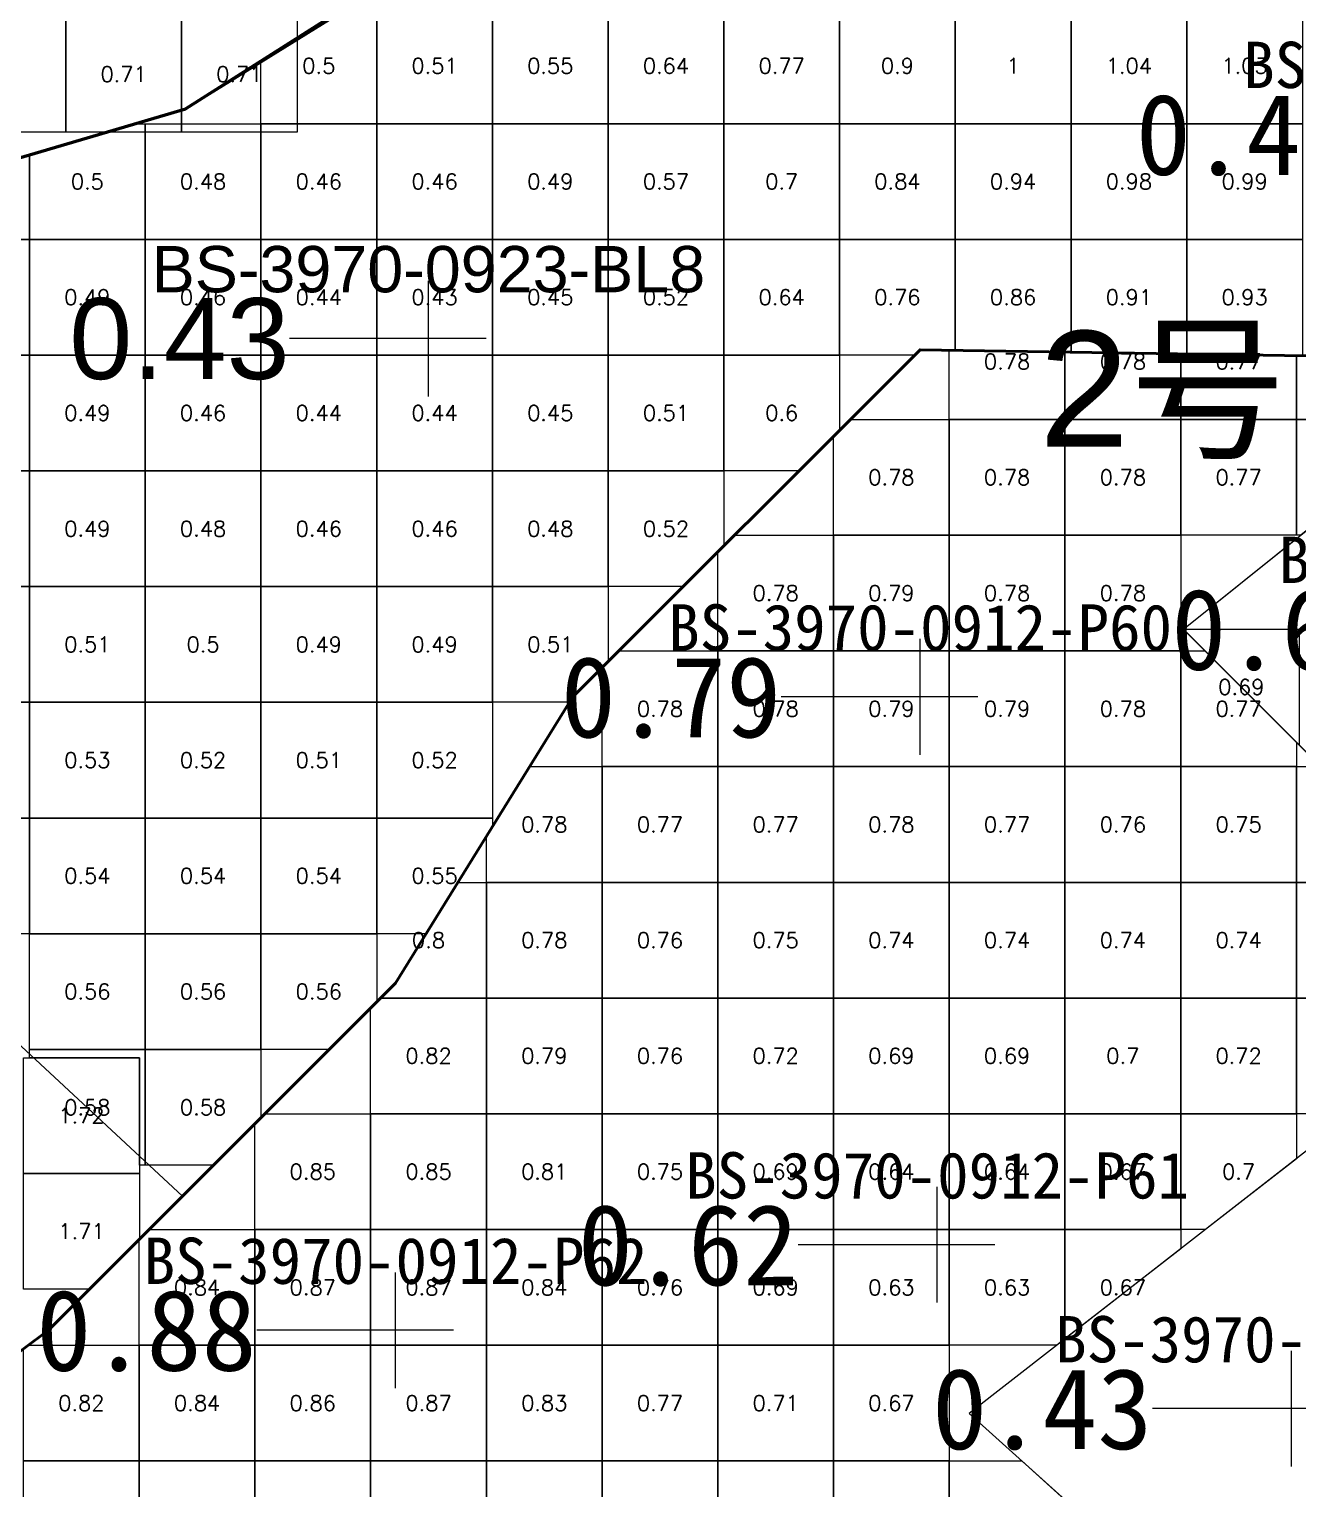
# Model space of a CAD drawing. Header units: inches. Extents: x 469759 to 470079, y 4349683 to 4349873.
# Drawn here: x 469912.99 to 469923.95, y 4349728.72 to 4349741.33 of the extents above; entities that cross this region are included whole.
import ezdxf
from ezdxf.enums import TextEntityAlignment as Align

# ---------------------------------------------------------------- set-up
doc = ezdxf.new("R2010")
doc.units = ezdxf.units.IN
doc.header["$MEASUREMENT"] = 0
for name, color, linetype, lineweight in [('0.500-1.000', 7, 'Continuous', 0), ('孔口文字', 7, 'Continuous', 0), ('点', 7, 'Continuous', 0), ('爆区方格网', 7, 'Continuous', 0), ('线条', 7, 'Continuous', 0), ('钻孔', 7, 'Continuous', 0)]:
    doc.layers.add(name, color=color, linetype=linetype, lineweight=lineweight)
doc.styles.add('3dmine_textStyle_1', font='txt.shx', dxfattribs={"height": 1, "bigfont": 'gbcbig.shx'})
doc.styles.add('3dmine_textStyle_2', font='arial.ttf', dxfattribs={"height": 1})
doc.styles.add('3dmine_textStyle_3', font='SimSun.ttf', dxfattribs={"height": 1})

msp = doc.modelspace()

# ---------------------------------------------------------------- hatches: boundary and pattern name
at = {"layer": '钻孔', "linetype": 'Continuous', "lineweight": 0, "true_color": 0x808080, "extrusion": (0, 1, 0)}
for points in [[(-469917.438, 3960.248), (-469916.438, 3960.248), (-469916.438, 3964.248), (-469917.438, 3964.248)], [(-469924.895, 3960.156), (-469923.895, 3960.156), (-469923.895, 3972.156), (-469924.895, 3972.156)]]:
    msp.add_hatch(color=8, dxfattribs=at).paths.add_polyline_path(points, flags=0)
at = {"layer": '钻孔', "linetype": 'Continuous', "lineweight": 0, "true_color": 0x00ffff, "extrusion": (0, 1, 0)}
for points in [[(-469921.687, 3960.111), (-469920.687, 3960.111), (-469920.687, 3972.111), (-469921.687, 3972.111)], [(-469921.834, 3960.035), (-469920.834, 3960.035), (-469920.834, 3972.035), (-469921.834, 3972.035)], [(-469917.154, 3960.129), (-469916.154, 3960.129), (-469916.154, 3972.129), (-469917.154, 3972.129)]]:
    msp.add_hatch(color=4, dxfattribs=at).paths.add_polyline_path(points, flags=0)

# ---------------------------------------------------------------- linework, layer by layer
at = {"color": 5, "linetype": 'Continuous', "lineweight": 53, "elevation": 3966.246}
msp.add_lwpolyline([(469885.99, 4349718.382), (469904.397, 4349726.417), (469909.397, 4349735.816), (469909.188, 4349739.123), (469914.34, 4349740.643), (469918.257, 4349743.131), (469920.63, 4349744.542), (469923.896, 4349747.734), (469922.899, 4349749.619), (469920.438, 4349749.783), (469917.807, 4349751.337), (469919.44, 4349752.801), (469921.036, 4349753.929), (469923.781, 4349756.345), (469921.953, 4349757.713), (469919.744, 4349758.835), (469918.082, 4349760.773)], dxfattribs=at)
at = {"color": 1, "linetype": 'Continuous', "lineweight": 50, "true_color": 0xff0000, "elevation": 3966.246}
for points in [[(469874.939, 4349716.168), (469879.423, 4349718.362), (469885.99, 4349718.382), (469904.397, 4349726.417), (469909.397, 4349735.816), (469909.188, 4349739.123), (469914.34, 4349740.643), (469920.63, 4349744.542), (469923.896, 4349747.734), (469922.899, 4349749.619), (469922.899, 4349749.619)], [(469922.899, 4349749.619), (469930.619, 4349747.744), (469927.588, 4349745.496), (469927.738, 4349741.214), (469925.874, 4349738.479), (469920.687, 4349738.561), (469917.687, 4349735.561), (469916.154, 4349733.088), (469914.024, 4349730.958), (469913.154, 4349730.088), (469912.939, 4349729.926), (469911.939, 4349729.173), (469911.152, 4349728.58), (469909.939, 4349727.367), (469908.939, 4349726.367), (469908.152, 4349725.58), (469906.003, 4349724.058), (469905.903, 4349723.958), (469904.939, 4349722.994), (469903.939, 4349721.994), (469903.003, 4349721.058), (469902.938, 4349715.24)]]:
    msp.add_lwpolyline(points, dxfattribs=at)
at = {"color": 4, "linetype": 'Continuous', "lineweight": 0, "true_color": 0x00ffff, "elevation": 3966.246}
msp.add_lwpolyline([(469909.397, 4349735.816), (469909.188, 4349739.123), (469914.34, 4349740.643), (469919.755, 4349744), (469920.63, 4349744.542), (469923.896, 4349747.734), (469922.899, 4349749.619), (469930.619, 4349747.744), (469927.588, 4349745.496), (469927.738, 4349741.214), (469925.874, 4349738.479), (469920.687, 4349738.561), (469918.084, 4349735.958), (469917.687, 4349735.561), (469916.154, 4349733.088), (469914.313, 4349731.247), (469909.397, 4349735.816)], dxfattribs=at)
at = {"color": 1, "linetype": 'Continuous', "lineweight": 0, "true_color": 0xff0000, "elevation": 3966.246}
msp.add_lwpolyline([(469885.99, 4349718.382), (469888.312, 4349716.306), (469890.871, 4349713.513), (469896.539, 4349714.503), (469901.17, 4349715.312), (469902.939, 4349715.24), (469903.003, 4349721.058), (469906.003, 4349724.058), (469907.078, 4349724.819), (469908.152, 4349725.58), (469910.234, 4349727.662), (469911.152, 4349728.58), (469912.939, 4349729.926), (469913.154, 4349730.088), (469914.313, 4349731.247), (469909.397, 4349735.816), (469907.602, 4349732.442), (469904.397, 4349726.417), (469887.83, 4349719.185), (469885.99, 4349718.382), (469885.99, 4349718.382)], dxfattribs=at)
at = {"layer": '0.500-1.000', "color": 4, "linetype": 'Continuous', "lineweight": 0, "true_color": 0x00ffff}
for points in [[(469939.684, 4349742.861), (469936.684, 4349739.891), (469934.683, 4349738.179), (469931.996, 4349735.492), (469931.684, 4349735.18), (469925.962, 4349733.145), (469922.962, 4349736.145), (469925.874, 4349738.479), (469926.705, 4349739.699), (469927.738, 4349741.214), (469927.588, 4349745.496), (469930.554, 4349743.449), (469935.352, 4349743.564), (469938.275, 4349745.818), (469939.684, 4349742.861)], [(469902.938, 4349715.24), (469902.991, 4349718.641), (469905.85, 4349718.712), (469907.908, 4349719.21), (469911.776, 4349720.145), (469912.026, 4349720.376), (469913.975, 4349722.189), (469912.874, 4349723.155), (469911.818, 4349724.082), (469905.264, 4349722.716), (469904.503, 4349722.558), (469904.876, 4349722.931), (469906.003, 4349724.058), (469908.152, 4349725.58), (469911.152, 4349728.58), (469912.241, 4349729.4), (469913.154, 4349730.088), (469916.154, 4349733.088), (469916.815, 4349734.154), (469917.687, 4349735.561), (469920.687, 4349738.561), (469925.874, 4349738.479)], [(469925.874, 4349738.479), (469922.963, 4349736.144), (469925.761, 4349733.349), (469925.965, 4349733.146), (469921.112, 4349729.369), (469922.115, 4349728.463), (469923.665, 4349727.062), (469923.534, 4349724.793), (469920.583, 4349723.287), (469919.533, 4349722.521), (469918.022, 4349721.419), (469920.703, 4349719.16), (469924.829, 4349717.94), (469928.233, 4349716.028), (469927.204, 4349715.975), (469921.027, 4349715.653), (469915.764, 4349714.957)]]:
    msp.add_lwpolyline(points, dxfattribs=at)
at = {"layer": '点', "color": 138, "linetype": 'Continuous', "lineweight": 0, "true_color": 0x004c4c}
for points, elevation in [([(469916.438, 4349738.157), (469916.438, 4349739.157)], 3964.248), ([(469916.938, 4349738.657), (469915.938, 4349738.657)], 3964.248), ([(469920.687, 4349735.061), (469920.687, 4349736.061)], 3972.111), ([(469921.187, 4349735.561), (469920.187, 4349735.561)], 3972.111), ([(469920.834, 4349730.326), (469920.834, 4349731.326)], 3972.035), ([(469921.334, 4349730.826), (469920.334, 4349730.826)], 3972.035), ([(469916.154, 4349729.588), (469916.154, 4349730.588)], 3972.129), ([(469916.654, 4349730.088), (469915.654, 4349730.088)], 3972.129), ([(469923.895, 4349728.91), (469923.895, 4349729.91)], 3972.156), ([(469924.395, 4349729.41), (469923.395, 4349729.41)], 3972.156)]:
    msp.add_lwpolyline(points, dxfattribs=dict(at, elevation=elevation))
at = {"layer": '爆区方格网', "color": 4, "linetype": 'Continuous', "lineweight": 0, "true_color": 0x00ffff}
for points, elevation in [([(469913.304, 4349740.442), (469912.304, 4349740.442), (469912.304, 4349741.442), (469913.304, 4349741.442), (469913.304, 4349740.442)], 3972.193), ([(469914.304, 4349740.442), (469913.304, 4349740.442), (469913.304, 4349741.442), (469914.304, 4349741.442), (469914.304, 4349740.442)], 3972.193), ([(469915.304, 4349741.255), (469914.34, 4349740.643), (469915.304, 4349741.24), (469915.304, 4349740.442), (469914.304, 4349740.442), (469914.304, 4349741.442), (469915.304, 4349741.442), (469915.304, 4349741.255)], 3972.193), ([(469915.991, 4349740.514), (469914.991, 4349740.514), (469914.991, 4349741.046), (469915.745, 4349741.514), (469915.991, 4349741.514), (469915.991, 4349740.514)], 3964.157), ([(469916.991, 4349740.514), (469915.991, 4349740.514), (469915.991, 4349741.514), (469916.991, 4349741.514), (469916.991, 4349740.514)], 3964.157), ([(469917.991, 4349740.514), (469916.991, 4349740.514), (469916.991, 4349741.514), (469917.991, 4349741.514), (469917.991, 4349740.514)], 3964.157), ([(469918.991, 4349740.514), (469917.991, 4349740.514), (469917.991, 4349741.514), (469918.991, 4349741.514), (469918.991, 4349740.514)], 3964.157), ([(469919.991, 4349740.514), (469918.991, 4349740.514), (469918.991, 4349741.514), (469919.991, 4349741.514), (469919.991, 4349740.514)], 3964.157), ([(469920.991, 4349740.514), (469919.991, 4349740.514), (469919.991, 4349741.514), (469920.991, 4349741.514), (469920.991, 4349740.514)], 3964.157), ([(469921.991, 4349740.514), (469920.991, 4349740.514), (469920.991, 4349741.514), (469921.991, 4349741.514), (469921.991, 4349740.514)], 3964.157), ([(469922.991, 4349740.514), (469921.991, 4349740.514), (469921.991, 4349741.514), (469922.991, 4349741.514), (469922.991, 4349740.514)], 3964.157), ([(469923.991, 4349740.514), (469922.991, 4349740.514), (469922.991, 4349741.514), (469923.991, 4349741.514), (469923.991, 4349740.514)], 3964.157), ([(469913.991, 4349739.514), (469912.991, 4349739.514), (469912.991, 4349740.245), (469913.903, 4349740.514), (469913.991, 4349740.514), (469913.991, 4349739.514)], 3964.157), ([(469914.991, 4349739.514), (469913.991, 4349739.514), (469913.991, 4349740.514), (469914.991, 4349740.514), (469914.991, 4349739.514)], 3964.157), ([(469915.991, 4349739.514), (469914.991, 4349739.514), (469914.991, 4349740.514), (469915.991, 4349740.514), (469915.991, 4349739.514)], 3964.157), ([(469916.991, 4349739.514), (469915.991, 4349739.514), (469915.991, 4349740.514), (469916.991, 4349740.514), (469916.991, 4349739.514)], 3964.157), ([(469917.991, 4349739.514), (469916.991, 4349739.514), (469916.991, 4349740.514), (469917.991, 4349740.514), (469917.991, 4349739.514)], 3964.157), ([(469918.991, 4349739.514), (469917.991, 4349739.514), (469917.991, 4349740.514), (469918.991, 4349740.514), (469918.991, 4349739.514)], 3964.157), ([(469919.991, 4349739.514), (469918.991, 4349739.514), (469918.991, 4349740.514), (469919.991, 4349740.514), (469919.991, 4349739.514)], 3964.157), ([(469920.991, 4349739.514), (469919.991, 4349739.514), (469919.991, 4349740.514), (469920.991, 4349740.514), (469920.991, 4349739.514)], 3964.157), ([(469921.991, 4349739.514), (469920.991, 4349739.514), (469920.991, 4349740.514), (469921.991, 4349740.514), (469921.991, 4349739.514)], 3964.157), ([(469922.991, 4349739.514), (469921.991, 4349739.514), (469921.991, 4349740.514), (469922.991, 4349740.514), (469922.991, 4349739.514)], 3964.157), ([(469923.991, 4349739.514), (469922.991, 4349739.514), (469922.991, 4349740.514), (469923.991, 4349740.514), (469923.991, 4349739.514)], 3964.157), ([(469912.991, 4349739.514), (469911.991, 4349739.514), (469911.991, 4349739.95), (469912.991, 4349740.245), (469912.991, 4349739.514)], 3964.157), ([(469912.991, 4349738.514), (469911.991, 4349738.514), (469911.991, 4349739.514), (469912.991, 4349739.514), (469912.991, 4349738.514)], 3964.157), ([(469913.991, 4349738.514), (469912.991, 4349738.514), (469912.991, 4349739.514), (469913.991, 4349739.514), (469913.991, 4349738.514)], 3964.157), ([(469914.991, 4349738.514), (469913.991, 4349738.514), (469913.991, 4349739.514), (469914.991, 4349739.514), (469914.991, 4349738.514)], 3964.157), ([(469915.991, 4349738.514), (469914.991, 4349738.514), (469914.991, 4349739.514), (469915.991, 4349739.514), (469915.991, 4349738.514)], 3964.157), ([(469916.991, 4349738.514), (469915.991, 4349738.514), (469915.991, 4349739.514), (469916.991, 4349739.514), (469916.991, 4349738.514)], 3964.157), ([(469917.991, 4349738.514), (469916.991, 4349738.514), (469916.991, 4349739.514), (469917.991, 4349739.514), (469917.991, 4349738.514)], 3964.157), ([(469918.991, 4349738.514), (469917.991, 4349738.514), (469917.991, 4349739.514), (469918.991, 4349739.514), (469918.991, 4349738.514)], 3964.157), ([(469919.991, 4349738.514), (469918.991, 4349738.514), (469918.991, 4349739.514), (469919.991, 4349739.514), (469919.991, 4349738.514)], 3964.157), ([(469920.991, 4349738.556), (469920.687, 4349738.561), (469920.64, 4349738.514), (469919.991, 4349738.514), (469919.991, 4349739.514), (469920.991, 4349739.514), (469920.991, 4349738.556)], 3964.157), ([(469921.991, 4349738.54), (469920.991, 4349738.556), (469920.991, 4349739.514), (469921.991, 4349739.514), (469921.991, 4349738.54)], 3964.157), ([(469922.991, 4349738.525), (469921.991, 4349738.54), (469921.991, 4349739.514), (469922.991, 4349739.514), (469922.991, 4349738.525)], 3964.157), ([(469923.991, 4349738.514), (469923.684, 4349738.514), (469922.991, 4349738.525), (469922.991, 4349739.514), (469923.991, 4349739.514), (469923.991, 4349738.514)], 3964.157), ([(469912.991, 4349737.514), (469911.991, 4349737.514), (469911.991, 4349738.514), (469912.991, 4349738.514), (469912.991, 4349737.514)], 3964.157), ([(469913.991, 4349737.514), (469912.991, 4349737.514), (469912.991, 4349738.514), (469913.991, 4349738.514), (469913.991, 4349737.514)], 3964.157), ([(469914.991, 4349737.514), (469913.991, 4349737.514), (469913.991, 4349738.514), (469914.991, 4349738.514), (469914.991, 4349737.514)], 3964.157), ([(469915.991, 4349737.514), (469914.991, 4349737.514), (469914.991, 4349738.514), (469915.991, 4349738.514), (469915.991, 4349737.514)], 3964.157), ([(469916.991, 4349737.514), (469915.991, 4349737.514), (469915.991, 4349738.514), (469916.991, 4349738.514), (469916.991, 4349737.514)], 3964.157), ([(469917.991, 4349737.514), (469916.991, 4349737.514), (469916.991, 4349738.514), (469917.991, 4349738.514), (469917.991, 4349737.514)], 3964.157), ([(469918.991, 4349737.514), (469917.991, 4349737.514), (469917.991, 4349738.514), (469918.991, 4349738.514), (469918.991, 4349737.514)], 3964.157), ([(469919.991, 4349737.865), (469919.64, 4349737.514), (469918.991, 4349737.514), (469918.991, 4349738.514), (469919.991, 4349738.514), (469919.991, 4349737.865)], 3964.157), ([(469921.939, 4349738.541), (469921.939, 4349737.958), (469920.939, 4349737.958), (469920.939, 4349738.557), (469921.939, 4349738.541)], 3972.002), ([(469922.939, 4349738.525), (469922.939, 4349737.958), (469921.939, 4349737.958), (469921.939, 4349738.541), (469922.939, 4349738.525)], 3972.002), ([(469923.939, 4349738.51), (469923.939, 4349737.958), (469922.939, 4349737.958), (469922.939, 4349738.525), (469923.939, 4349738.51)], 3972.002), ([(469924.939, 4349738.494), (469924.939, 4349737.958), (469923.939, 4349737.958), (469923.939, 4349738.51), (469924.939, 4349738.494)], 3972.002), ([(469920.939, 4349736.958), (469919.939, 4349736.958), (469919.939, 4349737.812), (469920.084, 4349737.958), (469920.939, 4349737.958), (469920.939, 4349736.958)], 3972.002), ([(469921.939, 4349736.958), (469920.939, 4349736.958), (469920.939, 4349737.958), (469921.939, 4349737.958), (469921.939, 4349736.958)], 3972.002), ([(469922.939, 4349736.958), (469921.939, 4349736.958), (469921.939, 4349737.958), (469922.939, 4349737.958), (469922.939, 4349736.958)], 3972.002), ([(469923.939, 4349736.958), (469922.939, 4349736.958), (469922.939, 4349737.958), (469923.939, 4349737.958), (469923.939, 4349736.958)], 3972.002), ([(469924.939, 4349737.729), (469923.978, 4349736.958), (469923.939, 4349736.958), (469923.939, 4349737.958), (469924.939, 4349737.958), (469924.939, 4349737.729)], 3972.002), ([(469912.991, 4349736.514), (469911.991, 4349736.514), (469911.991, 4349737.514), (469912.991, 4349737.514), (469912.991, 4349736.514)], 3964.157), ([(469913.991, 4349736.514), (469912.991, 4349736.514), (469912.991, 4349737.514), (469913.991, 4349737.514), (469913.991, 4349736.514)], 3964.157), ([(469914.991, 4349736.514), (469913.991, 4349736.514), (469913.991, 4349737.514), (469914.991, 4349737.514), (469914.991, 4349736.514)], 3964.157), ([(469915.991, 4349736.514), (469914.991, 4349736.514), (469914.991, 4349737.514), (469915.991, 4349737.514), (469915.991, 4349736.514)], 3964.157), ([(469916.991, 4349736.514), (469915.991, 4349736.514), (469915.991, 4349737.514), (469916.991, 4349737.514), (469916.991, 4349736.514)], 3964.157), ([(469917.991, 4349736.514), (469916.991, 4349736.514), (469916.991, 4349737.514), (469917.991, 4349737.514), (469917.991, 4349736.514)], 3964.157), ([(469918.991, 4349736.865), (469918.64, 4349736.514), (469917.991, 4349736.514), (469917.991, 4349737.514), (469918.991, 4349737.514), (469918.991, 4349736.865)], 3964.157), ([(469919.939, 4349735.958), (469918.939, 4349735.958), (469918.939, 4349736.812), (469919.084, 4349736.958), (469919.939, 4349736.958), (469919.939, 4349735.958)], 3972.002), ([(469920.939, 4349735.958), (469919.939, 4349735.958), (469919.939, 4349736.958), (469920.939, 4349736.958), (469920.939, 4349735.958)], 3972.002), ([(469921.939, 4349735.958), (469920.939, 4349735.958), (469920.939, 4349736.958), (469921.939, 4349736.958), (469921.939, 4349735.958)], 3972.002), ([(469922.939, 4349735.958), (469921.939, 4349735.958), (469921.939, 4349736.958), (469922.939, 4349736.958), (469922.939, 4349735.958)], 3972.002), ([(469912.991, 4349735.514), (469911.991, 4349735.514), (469911.991, 4349736.514), (469912.991, 4349736.514), (469912.991, 4349735.514)], 3964.157), ([(469913.991, 4349735.514), (469912.991, 4349735.514), (469912.991, 4349736.514), (469913.991, 4349736.514), (469913.991, 4349735.514)], 3964.157), ([(469914.991, 4349735.514), (469913.991, 4349735.514), (469913.991, 4349736.514), (469914.991, 4349736.514), (469914.991, 4349735.514)], 3964.157), ([(469915.991, 4349735.514), (469914.991, 4349735.514), (469914.991, 4349736.514), (469915.991, 4349736.514), (469915.991, 4349735.514)], 3964.157), ([(469916.991, 4349735.514), (469915.991, 4349735.514), (469915.991, 4349736.514), (469916.991, 4349736.514), (469916.991, 4349735.514)], 3964.157), ([(469917.991, 4349735.865), (469917.687, 4349735.561), (469917.658, 4349735.514), (469916.991, 4349735.514), (469916.991, 4349736.514), (469917.991, 4349736.514), (469917.991, 4349735.865)], 3964.157), ([(469923.963, 4349735.146), (469923.961, 4349735.146), (469922.963, 4349736.144), (469922.963, 4349736.145), (469922.963, 4349736.146), (469923.963, 4349736.146), (469923.963, 4349735.146)], 3971.754), ([(469918.939, 4349734.958), (469917.939, 4349734.958), (469917.939, 4349735.812), (469918.084, 4349735.958), (469918.939, 4349735.958), (469918.939, 4349734.958)], 3972.002), ([(469919.939, 4349734.958), (469918.939, 4349734.958), (469918.939, 4349735.958), (469919.939, 4349735.958), (469919.939, 4349734.958)], 3972.002), ([(469920.939, 4349734.958), (469919.939, 4349734.958), (469919.939, 4349735.958), (469920.939, 4349735.958), (469920.939, 4349734.958)], 3972.002), ([(469921.939, 4349734.958), (469920.939, 4349734.958), (469920.939, 4349735.958), (469921.939, 4349735.958), (469921.939, 4349734.958)], 3972.002), ([(469922.939, 4349734.958), (469921.939, 4349734.958), (469921.939, 4349735.958), (469922.939, 4349735.958), (469922.939, 4349734.958)], 3972.002), ([(469923.939, 4349735.169), (469923.939, 4349734.958), (469922.939, 4349734.958), (469922.939, 4349735.958), (469923.149, 4349735.958), (469923.939, 4349735.169)], 3972.002), ([(469912.991, 4349734.514), (469911.991, 4349734.514), (469911.991, 4349735.514), (469912.991, 4349735.514), (469912.991, 4349734.514)], 3964.157), ([(469913.991, 4349734.514), (469912.991, 4349734.514), (469912.991, 4349735.514), (469913.991, 4349735.514), (469913.991, 4349734.514)], 3964.157), ([(469914.991, 4349734.514), (469913.991, 4349734.514), (469913.991, 4349735.514), (469914.991, 4349735.514), (469914.991, 4349734.514)], 3964.157), ([(469915.991, 4349734.514), (469914.991, 4349734.514), (469914.991, 4349735.514), (469915.991, 4349735.514), (469915.991, 4349734.514)], 3964.157), ([(469916.991, 4349734.514), (469915.991, 4349734.514), (469915.991, 4349735.514), (469916.991, 4349735.514), (469916.991, 4349734.514)], 3964.157), ([(469917.939, 4349733.958), (469916.939, 4349733.958), (469916.939, 4349734.354), (469917.313, 4349734.958), (469917.939, 4349734.958), (469917.939, 4349733.958)], 3972.002), ([(469918.939, 4349733.958), (469917.939, 4349733.958), (469917.939, 4349734.958), (469918.939, 4349734.958), (469918.939, 4349733.958)], 3972.002), ([(469919.939, 4349733.958), (469918.939, 4349733.958), (469918.939, 4349734.958), (469919.939, 4349734.958), (469919.939, 4349733.958)], 3972.002), ([(469920.939, 4349733.958), (469919.939, 4349733.958), (469919.939, 4349734.958), (469920.939, 4349734.958), (469920.939, 4349733.958)], 3972.002), ([(469921.939, 4349733.958), (469920.939, 4349733.958), (469920.939, 4349734.958), (469921.939, 4349734.958), (469921.939, 4349733.958)], 3972.002), ([(469922.939, 4349733.958), (469921.939, 4349733.958), (469921.939, 4349734.958), (469922.939, 4349734.958), (469922.939, 4349733.958)], 3972.002), ([(469923.939, 4349733.958), (469922.939, 4349733.958), (469922.939, 4349734.958), (469923.939, 4349734.958), (469923.939, 4349733.958)], 3972.002), ([(469924.939, 4349734.17), (469924.939, 4349733.958), (469923.939, 4349733.958), (469923.939, 4349734.958), (469924.15, 4349734.958), (469924.939, 4349734.17)], 3972.002), ([(469912.991, 4349733.514), (469911.991, 4349733.514), (469911.991, 4349734.514), (469912.991, 4349734.514), (469912.991, 4349733.514)], 3964.157), ([(469913.991, 4349733.514), (469912.991, 4349733.514), (469912.991, 4349734.514), (469913.991, 4349734.514), (469913.991, 4349733.514)], 3964.157), ([(469914.991, 4349733.514), (469913.991, 4349733.514), (469913.991, 4349734.514), (469914.991, 4349734.514), (469914.991, 4349733.514)], 3964.157), ([(469915.991, 4349733.514), (469914.991, 4349733.514), (469914.991, 4349734.514), (469915.991, 4349734.514), (469915.991, 4349733.514)], 3964.157), ([(469916.991, 4349734.438), (469916.418, 4349733.514), (469915.991, 4349733.514), (469915.991, 4349734.514), (469916.991, 4349734.514), (469916.991, 4349734.438)], 3964.157), ([(469916.939, 4349732.958), (469916.024, 4349732.958), (469916.154, 4349733.088), (469916.693, 4349733.958), (469916.939, 4349733.958), (469916.939, 4349732.958)], 3972.002), ([(469917.939, 4349732.958), (469916.939, 4349732.958), (469916.939, 4349733.958), (469917.939, 4349733.958), (469917.939, 4349732.958)], 3972.002), ([(469918.939, 4349732.958), (469917.939, 4349732.958), (469917.939, 4349733.958), (469918.939, 4349733.958), (469918.939, 4349732.958)], 3972.002), ([(469919.939, 4349732.958), (469918.939, 4349732.958), (469918.939, 4349733.958), (469919.939, 4349733.958), (469919.939, 4349732.958)], 3972.002), ([(469920.939, 4349732.958), (469919.939, 4349732.958), (469919.939, 4349733.958), (469920.939, 4349733.958), (469920.939, 4349732.958)], 3972.002), ([(469921.939, 4349732.958), (469920.939, 4349732.958), (469920.939, 4349733.958), (469921.939, 4349733.958), (469921.939, 4349732.958)], 3972.002), ([(469922.939, 4349732.958), (469921.939, 4349732.958), (469921.939, 4349733.958), (469922.939, 4349733.958), (469922.939, 4349732.958)], 3972.002), ([(469923.939, 4349732.958), (469922.939, 4349732.958), (469922.939, 4349733.958), (469923.939, 4349733.958), (469923.939, 4349732.958)], 3972.002), ([(469924.939, 4349732.958), (469923.939, 4349732.958), (469923.939, 4349733.958), (469924.939, 4349733.958), (469924.939, 4349732.958)], 3972.002), ([(469913.991, 4349732.514), (469912.991, 4349732.514), (469912.991, 4349733.514), (469913.991, 4349733.514), (469913.991, 4349732.514)], 3964.157), ([(469914.991, 4349732.514), (469913.991, 4349732.514), (469913.991, 4349733.514), (469914.991, 4349733.514), (469914.991, 4349732.514)], 3964.157), ([(469915.991, 4349732.925), (469915.58, 4349732.514), (469914.991, 4349732.514), (469914.991, 4349733.514), (469915.991, 4349733.514), (469915.991, 4349732.925)], 3964.157), ([(469916.939, 4349731.958), (469915.939, 4349731.958), (469915.939, 4349732.873), (469916.024, 4349732.958), (469916.939, 4349732.958), (469916.939, 4349731.958)], 3972.002), ([(469917.939, 4349731.958), (469916.939, 4349731.958), (469916.939, 4349732.958), (469917.939, 4349732.958), (469917.939, 4349731.958)], 3972.002), ([(469918.939, 4349731.958), (469917.939, 4349731.958), (469917.939, 4349732.958), (469918.939, 4349732.958), (469918.939, 4349731.958)], 3972.002), ([(469919.939, 4349731.958), (469918.939, 4349731.958), (469918.939, 4349732.958), (469919.939, 4349732.958), (469919.939, 4349731.958)], 3972.002), ([(469920.939, 4349731.958), (469919.939, 4349731.958), (469919.939, 4349732.958), (469920.939, 4349732.958), (469920.939, 4349731.958)], 3972.002), ([(469921.939, 4349731.958), (469920.939, 4349731.958), (469920.939, 4349732.958), (469921.939, 4349732.958), (469921.939, 4349731.958)], 3972.002), ([(469922.939, 4349731.958), (469921.939, 4349731.958), (469921.939, 4349732.958), (469922.939, 4349732.958), (469922.939, 4349731.958)], 3972.002), ([(469923.939, 4349731.958), (469922.939, 4349731.958), (469922.939, 4349732.958), (469923.939, 4349732.958), (469923.939, 4349731.958)], 3972.002), ([(469924.939, 4349732.347), (469924.439, 4349731.958), (469923.939, 4349731.958), (469923.939, 4349732.958), (469924.939, 4349732.958), (469924.939, 4349732.347)], 3972.002), ([(469913.991, 4349731.514), (469913.94, 4349731.514), (469913.94, 4349732.443), (469912.991, 4349732.443), (469912.991, 4349732.514), (469913.991, 4349732.514), (469913.991, 4349731.514)], 3964.157), ([(469914.991, 4349731.925), (469914.58, 4349731.514), (469913.991, 4349731.514), (469913.991, 4349732.514), (469914.991, 4349732.514), (469914.991, 4349731.925)], 3964.157), ([(469915.939, 4349730.958), (469914.939, 4349730.958), (469914.939, 4349731.873), (469915.024, 4349731.958), (469915.939, 4349731.958), (469915.939, 4349730.958)], 3972.002), ([(469916.939, 4349730.958), (469915.939, 4349730.958), (469915.939, 4349731.958), (469916.939, 4349731.958), (469916.939, 4349730.958)], 3972.002), ([(469917.939, 4349730.958), (469916.939, 4349730.958), (469916.939, 4349731.958), (469917.939, 4349731.958), (469917.939, 4349730.958)], 3972.002), ([(469918.939, 4349730.958), (469917.939, 4349730.958), (469917.939, 4349731.958), (469918.939, 4349731.958), (469918.939, 4349730.958)], 3972.002), ([(469919.939, 4349730.958), (469918.939, 4349730.958), (469918.939, 4349731.958), (469919.939, 4349731.958), (469919.939, 4349730.958)], 3972.002), ([(469920.939, 4349730.958), (469919.939, 4349730.958), (469919.939, 4349731.958), (469920.939, 4349731.958), (469920.939, 4349730.958)], 3972.002), ([(469921.939, 4349730.958), (469920.939, 4349730.958), (469920.939, 4349731.958), (469921.939, 4349731.958), (469921.939, 4349730.958)], 3972.002), ([(469922.939, 4349730.958), (469921.939, 4349730.958), (469921.939, 4349731.958), (469922.939, 4349731.958), (469922.939, 4349730.958)], 3972.002), ([(469923.939, 4349731.569), (469923.154, 4349730.958), (469922.939, 4349730.958), (469922.939, 4349731.958), (469923.939, 4349731.958), (469923.939, 4349731.569)], 3972.002), ([(469914.939, 4349729.958), (469913.939, 4349729.958), (469913.939, 4349730.873), (469914.024, 4349730.958), (469914.939, 4349730.958), (469914.939, 4349729.958)], 3972.002), ([(469915.939, 4349729.958), (469914.939, 4349729.958), (469914.939, 4349730.958), (469915.939, 4349730.958), (469915.939, 4349729.958)], 3972.002), ([(469916.939, 4349729.958), (469915.939, 4349729.958), (469915.939, 4349730.958), (469916.939, 4349730.958), (469916.939, 4349729.958)], 3972.002), ([(469917.939, 4349729.958), (469916.939, 4349729.958), (469916.939, 4349730.958), (469917.939, 4349730.958), (469917.939, 4349729.958)], 3972.002), ([(469918.939, 4349729.958), (469917.939, 4349729.958), (469917.939, 4349730.958), (469918.939, 4349730.958), (469918.939, 4349729.958)], 3972.002), ([(469919.939, 4349729.958), (469918.939, 4349729.958), (469918.939, 4349730.958), (469919.939, 4349730.958), (469919.939, 4349729.958)], 3972.002), ([(469920.939, 4349729.958), (469919.939, 4349729.958), (469919.939, 4349730.958), (469920.939, 4349730.958), (469920.939, 4349729.958)], 3972.002), ([(469921.939, 4349730.012), (469921.869, 4349729.958), (469920.939, 4349729.958), (469920.939, 4349730.958), (469921.939, 4349730.958), (469921.939, 4349730.012)], 3972.002), ([(469922.939, 4349730.791), (469921.939, 4349730.012), (469921.939, 4349730.958), (469922.939, 4349730.958), (469922.939, 4349730.791)], 3972.002), ([(469913.939, 4349728.958), (469912.939, 4349728.958), (469912.939, 4349729.926), (469912.982, 4349729.958), (469913.939, 4349729.958), (469913.939, 4349728.958)], 3972.002), ([(469914.939, 4349728.958), (469913.939, 4349728.958), (469913.939, 4349729.958), (469914.939, 4349729.958), (469914.939, 4349728.958)], 3972.002), ([(469915.939, 4349728.958), (469914.939, 4349728.958), (469914.939, 4349729.958), (469915.939, 4349729.958), (469915.939, 4349728.958)], 3972.002), ([(469916.939, 4349728.958), (469915.939, 4349728.958), (469915.939, 4349729.958), (469916.939, 4349729.958), (469916.939, 4349728.958)], 3972.002), ([(469917.939, 4349728.958), (469916.939, 4349728.958), (469916.939, 4349729.958), (469917.939, 4349729.958), (469917.939, 4349728.958)], 3972.002), ([(469918.939, 4349728.958), (469917.939, 4349728.958), (469917.939, 4349729.958), (469918.939, 4349729.958), (469918.939, 4349728.958)], 3972.002), ([(469919.939, 4349728.958), (469918.939, 4349728.958), (469918.939, 4349729.958), (469919.939, 4349729.958), (469919.939, 4349728.958)], 3972.002), ([(469920.939, 4349728.958), (469919.939, 4349728.958), (469919.939, 4349729.958), (469920.939, 4349729.958), (469920.939, 4349728.958)], 3972.002), ([(469913.939, 4349727.958), (469912.939, 4349727.958), (469912.939, 4349728.958), (469913.939, 4349728.958), (469913.939, 4349727.958)], 3972.002), ([(469914.939, 4349727.958), (469913.939, 4349727.958), (469913.939, 4349728.958), (469914.939, 4349728.958), (469914.939, 4349727.958)], 3972.002), ([(469915.939, 4349727.958), (469914.939, 4349727.958), (469914.939, 4349728.958), (469915.939, 4349728.958), (469915.939, 4349727.958)], 3972.002), ([(469916.939, 4349727.958), (469915.939, 4349727.958), (469915.939, 4349728.958), (469916.939, 4349728.958), (469916.939, 4349727.958)], 3972.002), ([(469917.939, 4349727.958), (469916.939, 4349727.958), (469916.939, 4349728.958), (469917.939, 4349728.958), (469917.939, 4349727.958)], 3972.002), ([(469918.939, 4349727.958), (469917.939, 4349727.958), (469917.939, 4349728.958), (469918.939, 4349728.958), (469918.939, 4349727.958)], 3972.002), ([(469919.939, 4349727.958), (469918.939, 4349727.958), (469918.939, 4349728.958), (469919.939, 4349728.958), (469919.939, 4349727.958)], 3972.002), ([(469920.939, 4349727.958), (469919.939, 4349727.958), (469919.939, 4349728.958), (469920.939, 4349728.958), (469920.939, 4349727.958)], 3972.002), ([(469921.939, 4349728.622), (469921.939, 4349727.958), (469920.939, 4349727.958), (469920.939, 4349728.958), (469921.567, 4349728.958), (469921.939, 4349728.622)], 3972.002)]:
    msp.add_lwpolyline(points, dxfattribs=dict(at, elevation=elevation))
at = {"layer": '爆区方格网', "color": 1, "linetype": 'Continuous', "lineweight": 0, "true_color": 0xff0000, "elevation": 3964.568}
for points in [[(469913.94, 4349731.443), (469912.94, 4349731.443), (469912.94, 4349732.443), (469913.94, 4349732.443), (469913.94, 4349731.443)], [(469913.94, 4349730.874), (469913.509, 4349730.443), (469912.94, 4349730.443), (469912.94, 4349731.443), (469913.94, 4349731.443), (469913.94, 4349730.874)]]:
    msp.add_lwpolyline(points, dxfattribs=at)
at = {"layer": '线条', "color": 138, "linetype": 'Continuous', "lineweight": 0, "true_color": 0x004c4c}
for points, elevation in [([(469916.438, 4349738.657), (469916.438, 4349738.657), (469916.438, 4349738.657)], 3964.248), ([(469920.687, 4349735.561), (469920.687, 4349735.561), (469920.687, 4349735.561)], 3972.111), ([(469920.834, 4349730.826), (469920.834, 4349730.826), (469920.834, 4349730.826)], 3972.035), ([(469916.154, 4349730.088), (469916.154, 4349730.088), (469916.154, 4349730.088)], 3972.129), ([(469923.895, 4349729.41), (469923.895, 4349729.41), (469923.895, 4349729.41)], 3972.156)]:
    msp.add_lwpolyline(points, dxfattribs=dict(at, elevation=elevation))
at = {"layer": '钻孔', "color": 8, "linetype": 'Continuous', "lineweight": 0, "true_color": 0x808080}
for points, elevation in [([(469916.438, 4349738.657), (469915.238, 4349738.657)], 3964.248), ([(469916.438, 4349738.657), (469915.238, 4349738.657)], 3960.248), ([(469923.895, 4349729.41), (469922.695, 4349729.41)], 3972.156), ([(469923.895, 4349729.41), (469922.695, 4349729.41)], 3960.156)]:
    msp.add_lwpolyline(points, dxfattribs=dict(at, elevation=elevation))
at = {"layer": '钻孔', "color": 4, "linetype": 'Continuous', "lineweight": 0, "true_color": 0x00ffff}
for points, elevation in [([(469920.687, 4349735.561), (469919.487, 4349735.561)], 3972.111), ([(469920.687, 4349735.561), (469919.487, 4349735.561)], 3960.111), ([(469920.834, 4349730.826), (469919.634, 4349730.826)], 3972.035), ([(469920.834, 4349730.826), (469919.634, 4349730.826)], 3960.035), ([(469916.154, 4349730.088), (469914.954, 4349730.088)], 3972.129), ([(469916.154, 4349730.088), (469914.954, 4349730.088)], 3960.129)]:
    msp.add_lwpolyline(points, dxfattribs=dict(at, elevation=elevation))

# ---------------------------------------------------------------- texts
at = {"color": 4, "linetype": 'Continuous', "lineweight": 0, "true_color": 0x00ffff, "style": '3dmine_textStyle_1'}
for s, height, p in [('0.5', 0.1333, (469915.491, 4349741.014, 3964.157)), ('0.51', 0.1333, (469916.491, 4349741.014, 3964.157)), ('0.55', 0.1333, (469917.491, 4349741.014, 3964.157)), ('0.64', 0.1333, (469918.491, 4349741.014, 3964.157)), ('0.77', 0.1333, (469919.491, 4349741.014, 3964.157)), ('0.9', 0.1333, (469920.491, 4349741.014, 3964.157)), ('1', 0.133, (469921.491, 4349741.014, 3964.157)), ('1.04', 0.1333, (469922.491, 4349741.014, 3964.157)), ('1.03', 0.1333, (469923.491, 4349741.014, 3964.157)), ('0.71', 0.1333, (469913.804, 4349740.942, 3972.193)), ('0.71', 0.1333, (469914.804, 4349740.942, 3972.193)), ('0.5', 0.1333, (469913.491, 4349740.014, 3964.157)), ('0.48', 0.1333, (469914.491, 4349740.014, 3964.157)), ('0.46', 0.1333, (469915.491, 4349740.014, 3964.157)), ('0.46', 0.1333, (469916.491, 4349740.014, 3964.157)), ('0.49', 0.1333, (469917.491, 4349740.014, 3964.157)), ('0.57', 0.1333, (469918.491, 4349740.014, 3964.157)), ('0.7', 0.1333, (469919.491, 4349740.014, 3964.157)), ('0.84', 0.1333, (469920.491, 4349740.014, 3964.157)), ('0.94', 0.1333, (469921.491, 4349740.014, 3964.157)), ('0.98', 0.1333, (469922.491, 4349740.014, 3964.157)), ('0.99', 0.1333, (469923.491, 4349740.014, 3964.157)), ('0.49', 0.1333, (469913.491, 4349739.014, 3964.157)), ('0.46', 0.1333, (469914.491, 4349739.014, 3964.157)), ('0.44', 0.1333, (469915.491, 4349739.014, 3964.157)), ('0.43', 0.1333, (469916.491, 4349739.014, 3964.157)), ('0.45', 0.1333, (469917.491, 4349739.014, 3964.157)), ('0.52', 0.1333, (469918.491, 4349739.014, 3964.157)), ('0.64', 0.1333, (469919.491, 4349739.014, 3964.157)), ('0.76', 0.1333, (469920.491, 4349739.014, 3964.157)), ('0.86', 0.1333, (469921.491, 4349739.014, 3964.157)), ('0.91', 0.1333, (469922.491, 4349739.014, 3964.157)), ('0.93', 0.1333, (469923.491, 4349739.014, 3964.157)), ('0.78', 0.1333, (469921.439, 4349738.458, 3972.002)), ('0.78', 0.1333, (469922.439, 4349738.458, 3972.002)), ('0.77', 0.1333, (469923.439, 4349738.458, 3972.002)), ('0.49', 0.1333, (469913.491, 4349738.014, 3964.157)), ('0.46', 0.1333, (469914.491, 4349738.014, 3964.157)), ('0.44', 0.1333, (469915.491, 4349738.014, 3964.157)), ('0.44', 0.1333, (469916.491, 4349738.014, 3964.157)), ('0.45', 0.1333, (469917.491, 4349738.014, 3964.157)), ('0.51', 0.1333, (469918.491, 4349738.014, 3964.157)), ('0.6', 0.1333, (469919.491, 4349738.014, 3964.157)), ('0.78', 0.1333, (469920.439, 4349737.458, 3972.002)), ('0.78', 0.1333, (469921.439, 4349737.458, 3972.002)), ('0.78', 0.1333, (469922.439, 4349737.458, 3972.002)), ('0.77', 0.1333, (469923.439, 4349737.458, 3972.002)), ('0.49', 0.1333, (469913.491, 4349737.014, 3964.157)), ('0.48', 0.1333, (469914.491, 4349737.014, 3964.157)), ('0.46', 0.1333, (469915.491, 4349737.014, 3964.157)), ('0.46', 0.1333, (469916.491, 4349737.014, 3964.157)), ('0.48', 0.1333, (469917.491, 4349737.014, 3964.157)), ('0.52', 0.1333, (469918.491, 4349737.014, 3964.157)), ('0.78', 0.1333, (469919.439, 4349736.458, 3972.002)), ('0.79', 0.1333, (469920.439, 4349736.458, 3972.002)), ('0.78', 0.1333, (469921.439, 4349736.458, 3972.002)), ('0.78', 0.1333, (469922.439, 4349736.458, 3972.002)), ('0.51', 0.1333, (469913.491, 4349736.014, 3964.157)), ('0.5', 0.1333, (469914.491, 4349736.014, 3964.157)), ('0.49', 0.1333, (469915.491, 4349736.014, 3964.157)), ('0.49', 0.1333, (469916.491, 4349736.014, 3964.157)), ('0.51', 0.1333, (469917.491, 4349736.014, 3964.157)), ('0.69', 0.1333, (469923.463, 4349735.646, 3971.754)), ('0.78', 0.1333, (469918.439, 4349735.458, 3972.002)), ('0.78', 0.1333, (469919.439, 4349735.458, 3972.002)), ('0.79', 0.1333, (469920.439, 4349735.458, 3972.002)), ('0.79', 0.1333, (469921.439, 4349735.458, 3972.002)), ('0.78', 0.1333, (469922.439, 4349735.458, 3972.002)), ('0.77', 0.1333, (469923.439, 4349735.458, 3972.002)), ('0.53', 0.1333, (469913.491, 4349735.014, 3964.157)), ('0.52', 0.1333, (469914.491, 4349735.014, 3964.157)), ('0.51', 0.1333, (469915.491, 4349735.014, 3964.157)), ('0.52', 0.1333, (469916.491, 4349735.014, 3964.157)), ('0.78', 0.1333, (469917.439, 4349734.458, 3972.002)), ('0.77', 0.1333, (469918.439, 4349734.458, 3972.002)), ('0.77', 0.1333, (469919.439, 4349734.458, 3972.002)), ('0.78', 0.1333, (469920.439, 4349734.458, 3972.002)), ('0.77', 0.1333, (469921.439, 4349734.458, 3972.002)), ('0.76', 0.1333, (469922.439, 4349734.458, 3972.002)), ('0.75', 0.1333, (469923.439, 4349734.458, 3972.002)), ('0.54', 0.1333, (469913.491, 4349734.014, 3964.157)), ('0.54', 0.1333, (469914.491, 4349734.014, 3964.157)), ('0.54', 0.1333, (469915.491, 4349734.014, 3964.157)), ('0.55', 0.1333, (469916.491, 4349734.014, 3964.157)), ('0.8', 0.1333, (469916.439, 4349733.458, 3972.002)), ('0.78', 0.1333, (469917.439, 4349733.458, 3972.002)), ('0.76', 0.1333, (469918.439, 4349733.458, 3972.002)), ('0.75', 0.1333, (469919.439, 4349733.458, 3972.002)), ('0.74', 0.1333, (469920.439, 4349733.458, 3972.002)), ('0.74', 0.1333, (469921.439, 4349733.458, 3972.002)), ('0.74', 0.1333, (469922.439, 4349733.458, 3972.002)), ('0.74', 0.1333, (469923.439, 4349733.458, 3972.002)), ('0.56', 0.1333, (469913.491, 4349733.014, 3964.157)), ('0.56', 0.1333, (469914.491, 4349733.014, 3964.157)), ('0.56', 0.1333, (469915.491, 4349733.014, 3964.157)), ('0.82', 0.1333, (469916.439, 4349732.458, 3972.002)), ('0.79', 0.1333, (469917.439, 4349732.458, 3972.002)), ('0.76', 0.1333, (469918.439, 4349732.458, 3972.002)), ('0.72', 0.1333, (469919.439, 4349732.458, 3972.002)), ('0.69', 0.1333, (469920.439, 4349732.458, 3972.002)), ('0.69', 0.1333, (469921.439, 4349732.458, 3972.002)), ('0.7', 0.1333, (469922.439, 4349732.458, 3972.002)), ('0.72', 0.1333, (469923.439, 4349732.458, 3972.002)), ('0.58', 0.1333, (469913.491, 4349732.014, 3964.157)), ('0.58', 0.1333, (469914.491, 4349732.014, 3964.157)), ('0.85', 0.1333, (469915.439, 4349731.458, 3972.002)), ('0.85', 0.1333, (469916.439, 4349731.458, 3972.002)), ('0.81', 0.1333, (469917.439, 4349731.458, 3972.002)), ('0.75', 0.1333, (469918.439, 4349731.458, 3972.002)), ('0.69', 0.1333, (469919.439, 4349731.458, 3972.002)), ('0.64', 0.1333, (469920.439, 4349731.458, 3972.002)), ('0.64', 0.1333, (469921.439, 4349731.458, 3972.002)), ('0.67', 0.1333, (469922.439, 4349731.458, 3972.002)), ('0.7', 0.1333, (469923.439, 4349731.458, 3972.002)), ('0.84', 0.1333, (469914.439, 4349730.458, 3972.002)), ('0.87', 0.1333, (469915.439, 4349730.458, 3972.002)), ('0.87', 0.1333, (469916.439, 4349730.458, 3972.002)), ('0.84', 0.1333, (469917.439, 4349730.458, 3972.002)), ('0.76', 0.1333, (469918.439, 4349730.458, 3972.002)), ('0.69', 0.1333, (469919.439, 4349730.458, 3972.002)), ('0.63', 0.1333, (469920.439, 4349730.458, 3972.002)), ('0.63', 0.1333, (469921.439, 4349730.458, 3972.002)), ('0.67', 0.1333, (469922.439, 4349730.458, 3972.002)), ('0.82', 0.1333, (469913.439, 4349729.458, 3972.002)), ('0.84', 0.1333, (469914.439, 4349729.458, 3972.002)), ('0.86', 0.1333, (469915.439, 4349729.458, 3972.002)), ('0.87', 0.1333, (469916.439, 4349729.458, 3972.002)), ('0.83', 0.1333, (469917.439, 4349729.458, 3972.002)), ('0.77', 0.1333, (469918.439, 4349729.458, 3972.002)), ('0.71', 0.1333, (469919.439, 4349729.458, 3972.002)), ('0.67', 0.1333, (469920.439, 4349729.458, 3972.002))]:
    msp.add_text(s, height=height, dxfattribs=at).set_placement(p, align=Align.MIDDLE_CENTER)
at = {"color": 7, "linetype": 'Continuous', "lineweight": 0, "style": '3dmine_textStyle_2'}
msp.add_text('2号', height=1, dxfattribs=at).set_placement((469921.715, 4349737.722, 1986.424))
at = {"color": 1, "linetype": 'Continuous', "lineweight": 0, "true_color": 0xff0000, "style": '3dmine_textStyle_1'}
for s, p in [('1.72', (469913.44, 4349731.943, 3964.568)), ('1.71', (469913.44, 4349730.943, 3964.568))]:
    msp.add_text(s, height=0.1333, dxfattribs=at).set_placement(p, align=Align.MIDDLE_CENTER)
at = {"layer": '孔口文字', "color": 138, "linetype": 'Continuous', "lineweight": 0, "true_color": 0x004c4c, "style": '3dmine_textStyle_3'}
for s, p in [('BS-3970-0912-P58', (469925.656, 4349740.822, 3971.888)), ('BS-3970-0912-P59', (469925.962, 4349736.545, 3971.754)), ('BS-3970-0912-P60', (469920.687, 4349735.961, 3972.111)), ('BS-3970-0912-P61', (469920.834, 4349731.226, 3972.035)), ('BS-3970-0912-P62', (469916.154, 4349730.488, 3972.129)), ('BS-3970-0913-P1', (469923.895, 4349729.81, 3972.156))]:
    msp.add_text(s, height=0.4, dxfattribs=at).set_placement(p, align=Align.CENTER)
at = {"layer": '钻孔', "color": 8, "linetype": 'Continuous', "lineweight": 0, "true_color": 0x808080}
for s, style, p in [('0.46', '3dmine_textStyle_3', (469924.456, 4349740.422, 3971.888)), ('0.43', '3dmine_textStyle_2', (469915.238, 4349738.657, 3962.248)), ('0.43', '3dmine_textStyle_3', (469922.695, 4349729.41, 3972.156))]:
    msp.add_text(s, height=0.7, dxfattribs=dict(at, style=style)).set_placement(p, align=Align.MIDDLE_RIGHT)
at = {"layer": '钻孔', "color": 138, "linetype": 'Continuous', "lineweight": 0, "true_color": 0x004c4c, "style": '3dmine_textStyle_2'}
msp.add_text('BS-3970-0923-BL8', height=0.4, dxfattribs=at).set_placement((469916.438, 4349739.057, 3964.248), align=Align.CENTER)
at = {"layer": '钻孔', "color": 4, "linetype": 'Continuous', "lineweight": 0, "true_color": 0x00ffff, "style": '3dmine_textStyle_3'}
for s, p in [('0.68', (469924.762, 4349736.145, 3971.754)), ('0.79', (469919.487, 4349735.561, 3972.111)), ('0.62', (469919.634, 4349730.826, 3972.035)), ('0.88', (469914.954, 4349730.088, 3972.129))]:
    msp.add_text(s, height=0.7, dxfattribs=at).set_placement(p, align=Align.MIDDLE_RIGHT)

doc.saveas('drawing.dxf')
